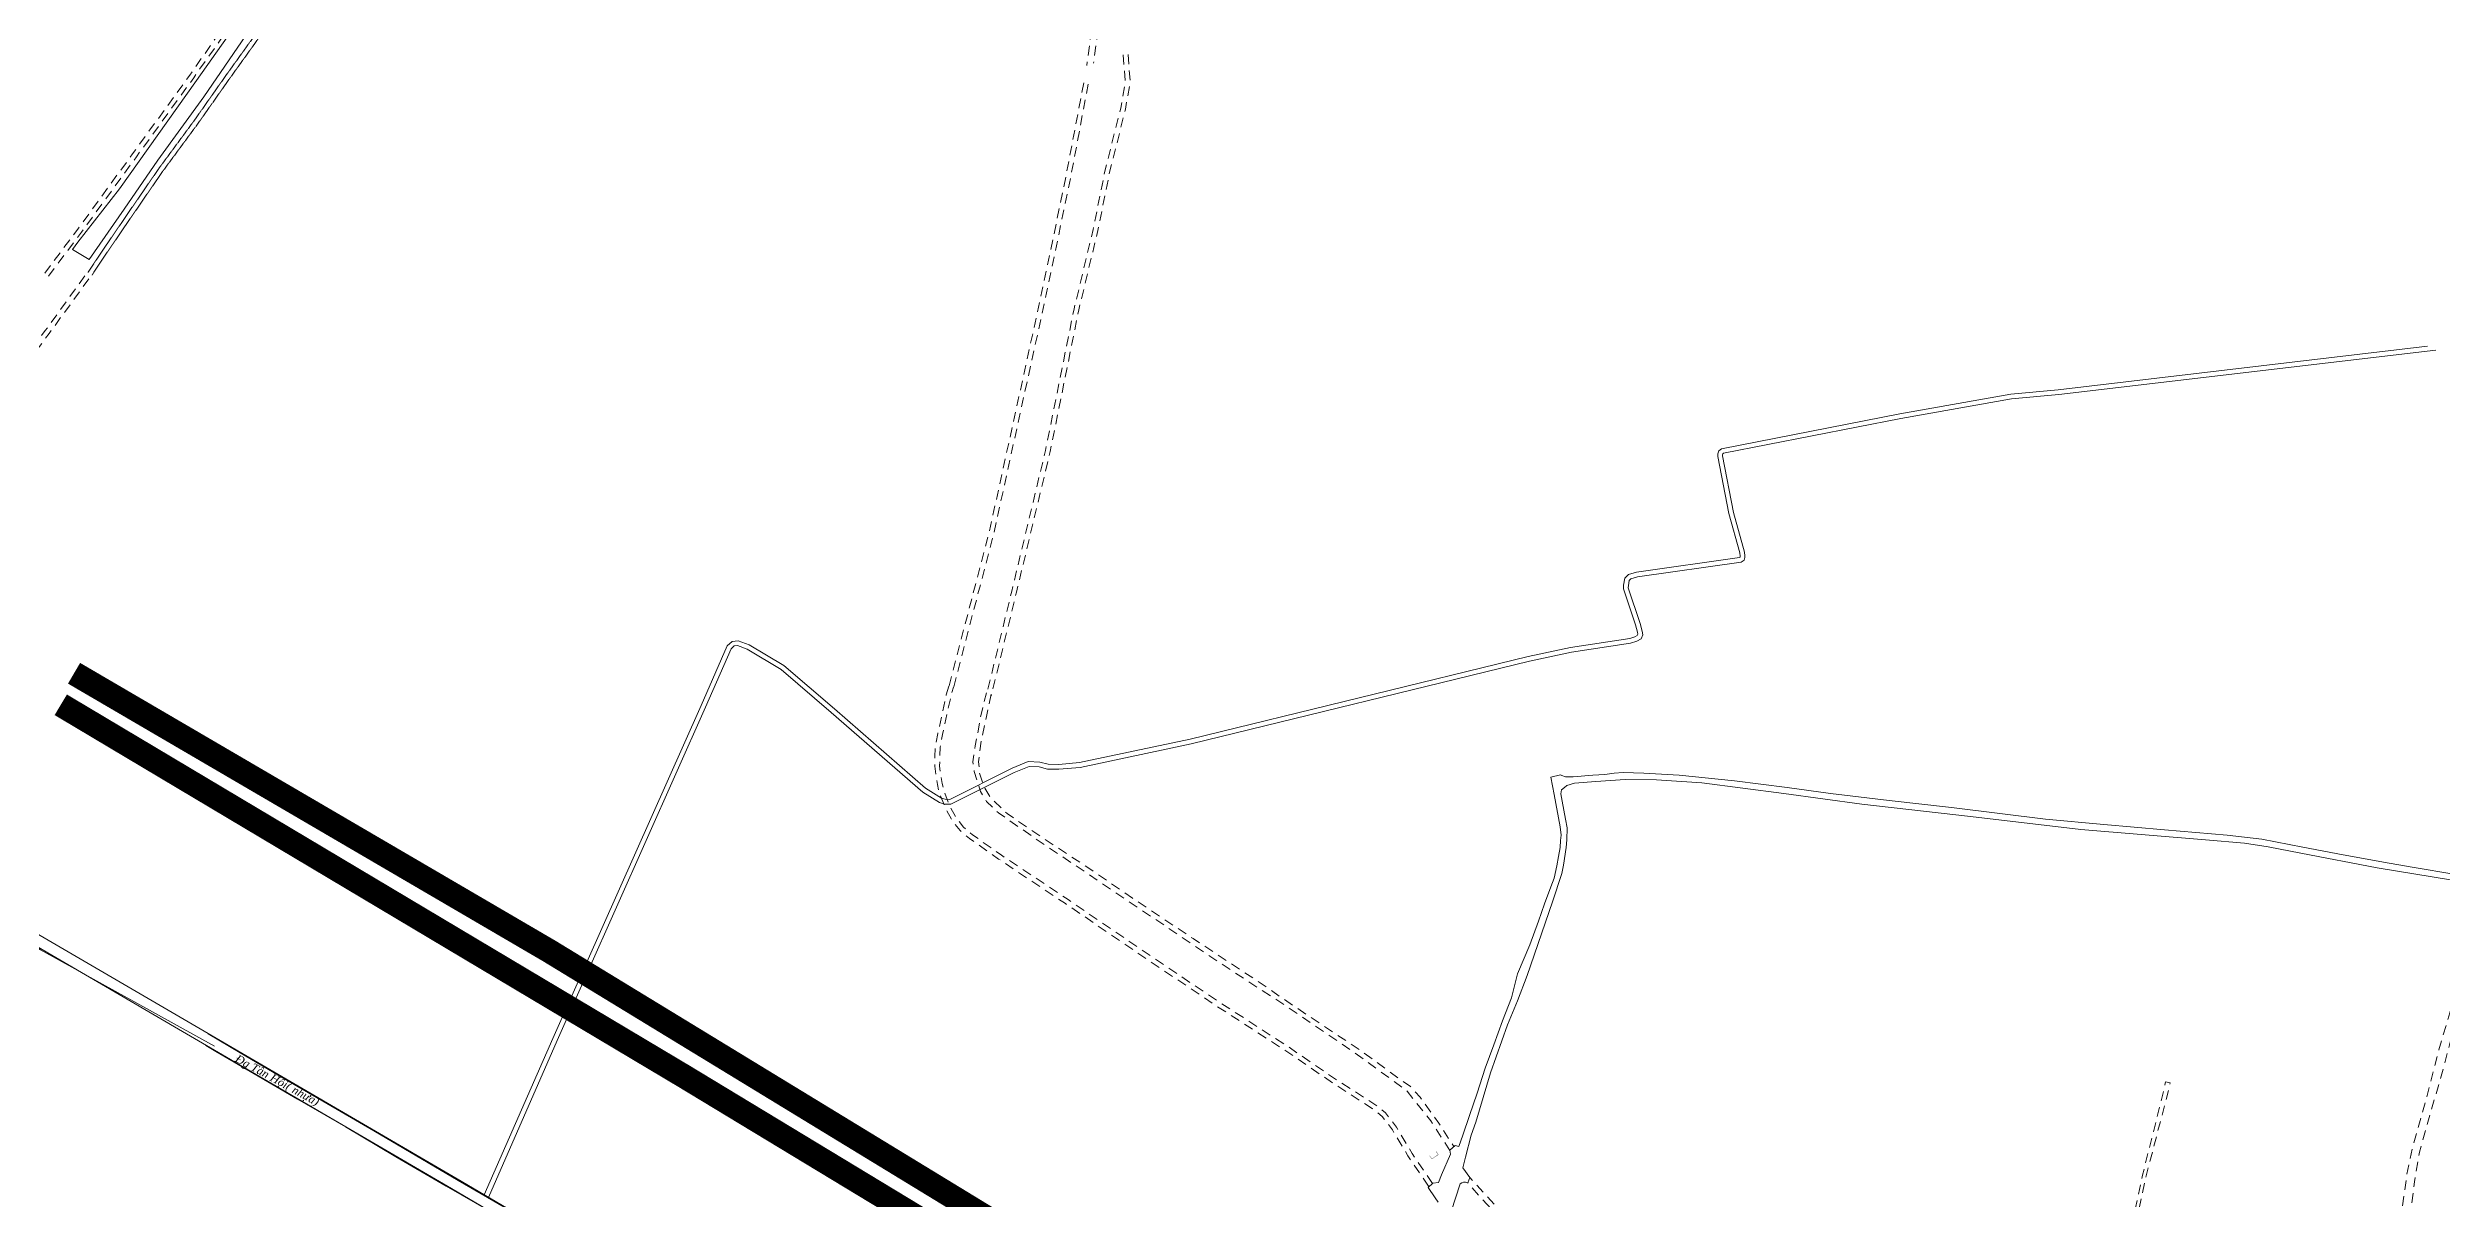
# Model space of a CAD drawing. Header units: metres. Extents: x 556238 to 587446, y 1177111 to 1219372.
# Drawn here: x 569715 to 571210, y 1208425 to 1209143 of the extents above; entities that cross this region are included whole.
import ezdxf

# ---------------------------------------------------------------- set-up
doc = ezdxf.new("R2010")
doc.units = ezdxf.units.M
doc.header["$MEASUREMENT"] = 0
for name, pattern in [('ACAD_ISO03W100', [30, 12, -18]), ('DASHED2', [0.375, 0.25, -0.125]), ('Xr_Nen GT$0$HIDDEN', [0.375, 0.25, -0.125]), ('Xr_Nen GT$0$MON', [10, 6, -4])]:
    doc.linetypes.add(name, pattern=pattern)
for name, color, linetype, lineweight in [('Pipe Existing_DTDH', 4, 'ACAD_ISO03W100', 40), ('Xr_Nen GT$0$CAU-CONG', 4, 'Continuous', 0), ('Xr_Nen GT$0$DUONG BT-NEN BT', 38, 'Continuous', 0), ('Xr_Nen GT$0$DUONG DAT', 250, 'Continuous', 0), ('Xr_Nen GT$0$DUONG NHUA', 38, 'Continuous', 0), ('Xr_Nen GT$0$DUONG_DA', 38, 'Xr_Nen GT$0$MON', 0), ('Xr_Nen GT$1$SONG_HO', 250, 'Continuous', 0)]:
    doc.layers.add(name, color=color, linetype=linetype, lineweight=lineweight)
doc.styles.add('Xr_Nen GT$0$ROMANC', font='romanc.shx')
doc.linetypes.add('Xr_Nen GT$0$TAL_N_T', pattern='A,2,[130,ltypeshp.shx,S=1,R=0,X=0,Y=1],4,[130,ltypeshp.shx,S=2,R=0,X=0,Y=2],2', length=8)

# ---------------------------------------------------------------- blocks, each defined once
blk = doc.blocks.new('DTDH_EXISTING_PIPE')
at = {"layer": 'Pipe Existing_DTDH', "color": 3, "linetype": 'DASHED2', "ltscale": 200, "const_width": 15, "elevation": 0.8, "flags": 128}
for points in [[(-7181, 8222.6), (-7739.7, 8563.3), (-8036.5, 8736.8)], [(-7483.3, 8380.8), (-7655.3, 8484.9), (-8044.8, 8717.1)]]:
    blk.add_lwpolyline(points, dxfattribs=at)

msp = doc.modelspace()

# ---------------------------------------------------------------- linework, layer by layer
at = {"layer": 'Xr_Nen GT$0$CAU-CONG', "const_width": 0.2, "flags": 128}
msp.add_lwpolyline([(570578.16948, 1208451.04802), (570579.6658, 1208449.05459), (570583.59372, 1208451.73332), (570582.34675, 1208453.66445)], dxfattribs=at)
at = {"layer": 'Xr_Nen GT$0$DUONG BT-NEN BT', "flags": 128}
for points in [[(571218.13127, 1208626.91692), (571193.31144, 1208631.167), (571177.75994, 1208633.95501), (571148.99479, 1208638.98485), (571123.86667, 1208643.9), (571098.22753, 1208648.93574), (571076.42474, 1208651.41796), (571037.27236, 1208654.68885), (570999.43145, 1208657.95954), (570962.93127, 1208661.35934), (570904.22238, 1208668.686), (570865.40439, 1208672.97123), (570828.80732, 1208677.38897), (570801.72623, 1208681.14725), (570768.62845, 1208685.26742), (570734.18682, 1208688.83269), (570712.03708, 1208690.08021), (570699.19093, 1208690.50479), (570693.64926, 1208690.14481), (570687.73285, 1208689.32829), (570680.2474, 1208688.9037), (570667.9763, 1208687.88926), (570663.13845, 1208687.82396), (570660.91585, 1208688.67313), (570660.09871, 1208689.16302), (570653.98586, 1208687.62804), (570656.10917, 1208676.80633), (570659.86869, 1208656.52302), (570660.35868, 1208651.31469), (570660.03178, 1208647.95055), (570659.77035, 1208643.70468), (570658.82153, 1208638.00676), (570657.64463, 1208632.22581), (570656.04152, 1208624.53237), (570653.88415, 1208619.07794), (570650.0879, 1208608.38244), (570646.35931, 1208597.71608), (570640.865, 1208582.84092), (570633.17877, 1208564.62826), (570629.35112, 1208549.77593), (570623.69468, 1208535.4174), (570618.3323, 1208520.44198), (570612.96773, 1208505.72146), (570608.02817, 1208490.21808), (570603.1553, 1208476.21894), (570598.9674, 1208463.88578), (570596.5138, 1208456.8466), (570594.16024, 1208457.53241), (570590.85882, 1208454.6256), (570591.31402, 1208452.10212), (570585.72065, 1208439.08747), (570583.88849, 1208434.24694), (570580.16207, 1208433.88765), (570577.41637, 1208431.27473), (570581.69705, 1208424.73485), (570583.52752, 1208421.99131)], [(570591.6605, 1208416.27697), (570597.33722, 1208433.56603), (570598.33485, 1208434.19565), (570599.43758, 1208434.51046), (570600.69784, 1208434.56295), (570601.5906, 1208434.40549), (570602.22049, 1208434.0383), (570603.37589, 1208437.39603), (570598.96401, 1208443.44652), (570600.64444, 1208450.21457), (570604.11305, 1208463.98164), (570607.11028, 1208472.08535), (570616.29235, 1208502.80164), (570626.96832, 1208532.80678), (570633.18916, 1208547.78461), (570639.15872, 1208563.68032), (570655.04293, 1208609.63937), (570660.75952, 1208627.46952), (570661.9357, 1208632.67344), (570663.53398, 1208643.61784), (570664.03798, 1208648.48592), (570664.28999, 1208656.03994), (570663.19789, 1208661.32769), (570661.09633, 1208672.68446), (570660.17216, 1208677.2168), (570660.67616, 1208679.65093), (570662.52427, 1208681.16168), (570663.95221, 1208682.33678), (570668.82436, 1208683.84752), (570682.1808, 1208684.85475), (570700.43379, 1208686.13392), (570720.09032, 1208685.88211), (570748.39906, 1208684.03563), (570799.5343, 1208677.38707), (570848.33942, 1208670.75634), (570916.17262, 1208663.02133), (570985.08851, 1208654.95138), (571063.08425, 1208648.55914), (571087.39959, 1208646.3724), (571102.09988, 1208644.10613), (571122.51242, 1208640.07741), (571170.17374, 1208630.92671), (571216.07682, 1208623.5012)]]:
    msp.add_lwpolyline(points, dxfattribs=at)
at = {"layer": 'Xr_Nen GT$0$DUONG DAT', "linetype": 'Xr_Nen GT$0$HIDDEN', "flags": 128}
for points in [[(570067.00622, 1209469.44927), (570047.26793, 1209436.81611), (570031.57118, 1209415.00065), (570011.13525, 1209386.81361), (569997.25613, 1209365.99416), (569967.00732, 1209322.06819), (569940.21267, 1209286.46602), (569915.88722, 1209252.11679), (569892.29868, 1209219.24522), (569868.33643, 1209185.26395), (569846.78163, 1209154.66145), (569825.80393, 1209125.45874), (569806.63103, 1209098.1784), (569784.22946, 1209067.7994), (569763.7048, 1209037.9659), (569744.24594, 1209009.43709), (569740.0897, 1209002.96764)], [(570069.57319, 1209467.89663), (570049.77297, 1209435.16108), (570034.00318, 1209413.24411), (570013.5987, 1209385.10046), (569999.73978, 1209364.3113), (569969.44231, 1209320.31466), (569942.6358, 1209284.69675), (569918.33006, 1209250.37535), (569894.74328, 1209217.50623), (569870.78817, 1209183.53508), (569849.22627, 1209152.92251), (569828.24947, 1209123.72106), (569809.06583, 1209096.42543), (569786.67316, 1209066.0585), (569766.17979, 1209036.27048), (569746.74761, 1209007.78079), (569742.61371, 1209001.34611)]]:
    msp.add_lwpolyline(points, dxfattribs=at)
at = {"layer": 'Xr_Nen GT$0$DUONG NHUA'}
msp.add_lwpolyline([(570132.74405, 1208333.21036), (569967.2164, 1208430.50971), (569801.69131, 1208527.24824), (569605.97796, 1208641.33796), (569612.55809, 1208645.60167), (569805.21954, 1208533.29214), (569970.7546, 1208436.54758), (570139.56875, 1208337.32351)], dxfattribs=at)
at = {"layer": 'Xr_Nen GT$0$DUONG NHUA', "flags": 128}
msp.add_lwpolyline([(569819.0431, 1208519.58697), (569710.35044, 1208579.76179), (569659.40836, 1208609.3378), (569614.53206, 1208635.44395, 0.2181016739), (569603.351, 1208639.306), (569519.35388, 1208585.94165), (569452.74917, 1208543.59779), (569358.439, 1208483.66), (569301.85821, 1208448.70057), (569252.01, 1208416.527)], format="xyb", dxfattribs=at)
for points in [[(569815.17964, 1208527.20131), (569835.08141, 1208515.33531), (569859.98966, 1208500.8606), (569918.69976, 1208466.66308), (569971.29628, 1208435.61144), (570000.0566, 1208418.87337)], [(569991.64456, 1208415.96226), (569963.86375, 1208431.95302), (569932.44326, 1208450.44143), (569900.92854, 1208469.04763), (569871.02177, 1208486.34442), (569841.30611, 1208503.6422), (569819.85077, 1208516.20903), (569813.71449, 1208519.98554)]]:
    msp.add_lwpolyline(points, dxfattribs=at)
at = {"layer": 'Xr_Nen GT$0$DUONG_DA', "flags": 128}
for points in [[(569713.02576, 1209002.55342), (569733.63647, 1209030.01187), (569767.90084, 1209077.03149), (569803.67126, 1209126.3531), (569835.9494, 1209172.38309), (569867.13103, 1209217.20987), (569902.09522, 1209266.81329), (569933.57209, 1209311.85871), (569970.33126, 1209361.66156), (570030.96797, 1209450.43729), (570049.32256, 1209476.17559)], [(569715.42505, 1209000.75247), (569736.0485, 1209028.2279), (569770.32738, 1209075.26742), (569806.11382, 1209124.61112), (569838.40893, 1209170.66531), (569869.58847, 1209215.48909), (569904.55081, 1209265.08989), (569936.00891, 1209310.10845), (569972.77758, 1209359.92417), (570033.42814, 1209448.72016), (570051.76511, 1209474.43376)], [(570401.19041, 1209319.32415), (570401.72099, 1209282.06085), (570400.49214, 1209263.80649), (570398.12215, 1209253.81497), (570390.0882, 1209230.05912), (570379.10561, 1209197.10992), (570372.45659, 1209173.7805), (570367.31467, 1209156.78942), (570364.09094, 1209132.38128)], [(570405.19001, 1209319.3811), (570405.7229, 1209281.95481), (570404.4608, 1209263.20646), (570401.9711, 1209252.71025), (570393.88019, 1209228.78595), (570382.92825, 1209195.92873), (570376.29451, 1209172.65295), (570371.23757, 1209155.94266), (570368.32582, 1209133.71814)], [(570386.8336, 1209138.88928), (570388.14367, 1209122.15762), (570385.24517, 1209105.61243), (570375.22241, 1209065.4795), (570368.07286, 1209029.91478), (570356.12772, 1208980.27725), (570338.28306, 1208891.78904), (570317.19978, 1208803.91245), (570301.56375, 1208739.44422)], [(570389.82444, 1209139.12346), (570391.16413, 1209122.01361), (570388.18171, 1209104.98935), (570378.14986, 1209064.82007), (570371.00285, 1209029.26797), (570359.0575, 1208979.62955), (570341.21304, 1208891.14235), (570320.11613, 1208803.20895), (570304.47922, 1208738.73711)], [(570278.04899, 1208744.78426), (570303.23875, 1208841.38517), (570332.70356, 1208975.71529), (570349.33683, 1209054.35291), (570362.61535, 1209123.98283)], [(570280.95192, 1208744.02729), (570306.1565, 1208840.68503), (570335.6363, 1208975.08349), (570352.2781, 1209053.76145), (570365.56225, 1209123.42085)], [(571138.17482, 1208178.39093), (571137.83487, 1208177.80969), (571137.52271, 1208177.63961), (571136.82758, 1208177.41285), (571135.99063, 1208177.41285), (571134.64291, 1208177.65374), (571126.69863, 1208179.87914), (571111.20052, 1208184.51744), (571095.39146, 1208189.00179), (571079.80637, 1208193.96993), (571064.60328, 1208197.83348), (571047.79852, 1208202.9138), (571031.60288, 1208208.74584), (571017.28119, 1208213.75644), (571009.45724, 1208216.11636), (571007.09836, 1208217.35366), (571002.30231, 1208222.20441), (570997.74619, 1208225.00083), (570984.12374, 1208231.66772), (570979.62222, 1208234.45422), (570978.37139, 1208236.06142), (570977.94566, 1208238.66954), (570978.22883, 1208243.78001), (570980.53287, 1208257.69352), (570981.40655, 1208266.0277), (570985.23976, 1208285.0625), (570996.62655, 1208321.48832), (571006.97103, 1208357.75289), (571014.64252, 1208387.68882), (571020.39753, 1208412.91122), (571025.16458, 1208435.41212), (571037.71717, 1208483.74892), (571040.97123, 1208496.55353), (571038.06702, 1208497.24996), (571035.51147, 1208486.28171), (571023.64966, 1208438.96116), (571019.17182, 1208418.43936), (571012.54603, 1208389.91131), (571004.29177, 1208356.33009), (570998.94484, 1208338.95448), (570992.60706, 1208315.94185), (570985.2888, 1208318.95953), (570953.98333, 1208329.57961), (570926.72247, 1208337.78158), (570901.45735, 1208344.57146), (570867.97372, 1208355.33137), (570841.25674, 1208362.06316), (570831.01398, 1208364.32923), (570830.31693, 1208360.73121), (570838.50644, 1208359.8607), (570867.48856, 1208352.43248), (570896.55693, 1208343.59669), (570923.91274, 1208335.8783), (570953.22007, 1208327.62265), (570980.53891, 1208318.43338), (570990.93533, 1208313.55859), (570986.05327, 1208297.8604), (570980.94216, 1208282.6557), (570978.32331, 1208268.63692), (570975.06973, 1208249.45549), (570973.90805, 1208240.34435), (570973.73336, 1208232.8935), (570973.50093, 1208230.68823), (570971.46823, 1208229.29548), (570969.20309, 1208228.71514), (570964.96324, 1208228.25089), (570954.68304, 1208228.54106), (570934.00617, 1208231.67483), (570918.12946, 1208232.20108), (570906.62959, 1208232.89741), (570902.54461, 1208216.78865), (570898.97718, 1208194.80729), (570896.74732, 1208185.00473), (570893.7745, 1208183.51953), (570889.01784, 1208184.85619), (570870.58581, 1208200.15404), (570781.20061, 1208278.19258), (570695.08735, 1208353.28917), (570633.05023, 1208405.07104), (570603.37589, 1208437.39603), (570602.22049, 1208434.0383), (570613.99943, 1208420.71915), (570625.90111, 1208408.40763), (570630.50821, 1208403.74589), (570651.5069, 1208386.71073), (570668.77387, 1208371.77738), (570689.19728, 1208354.09577), (570712.13251, 1208334.42144), (570745.62098, 1208305.8991), (570773.56705, 1208281.38955), (570798.9467, 1208259.80564), (570832.90848, 1208229.9855), (570862.90441, 1208203.42923), (570887.23738, 1208182.53153), (570894.83446, 1208176.91945), (570901.94952, 1208170.80095), (570912.44717, 1208162.06011), (570919.28244, 1208158.01346), (570931.17977, 1208153.75968), (570961.23562, 1208144.65395), (570995.3733, 1208133.68401), (571044.80106, 1208117.76305), (571083.36898, 1208105.04357), (571115.69479, 1208094.3664), (571137.35261, 1208084.37904), (571157.00624, 1208075.81299), (571187.64269, 1208063.02309), (571230.47341, 1208043.70725), (571273.06348, 1208024.10704), (571295.65297, 1208014.0076), (571313.16227, 1208006.47061), (571330.19148, 1207999.53629), (571338.53128, 1207995.86515), (571342.9637, 1207993.41769), (571344.79175, 1207997.32221), (571322.01163, 1208007.62047), (571280.59001, 1208024.50028), (571240.68765, 1208043.42609), (571207.52319, 1208058.0787), (571184.77714, 1208070.40203), (571135.46923, 1208091.05695), (571133.44498, 1208091.67545), (571128.87727, 1208093.72336), (571125.83196, 1208095.77127), (571125.305, 1208097.46812), (571125.42218, 1208099.34055), (571125.42218, 1208102.79273), (571128.46725, 1208116.83575), (571134.6777, 1208140.85591), (571140.77121, 1208167.68371), (571145.86855, 1208191.99894), (571150.96637, 1208209.94157), (571160.51303, 1208239.86277), (571164.73355, 1208261.02501), (571170.24066, 1208287.03198), (571176.10005, 1208313.21945), (571179.03059, 1208325.3081), (571181.31578, 1208333.99045), (571185.70953, 1208363.09022), (571187.70092, 1208391.79456), (571191.56675, 1208418.22251), (571193.56031, 1208434.70287), (571196.66553, 1208453.21662), (571203.87047, 1208478.87423), (571211.13654, 1208503.71512), (571218.98755, 1208534.2416), (571226.66557, 1208561.37019), (571235.80704, 1208597.74824), (571242.19363, 1208624.00561), (571247.35162, 1208649.90812), (571252.51008, 1208675.69413), (571257.48975, 1208704.75595), (571262.64604, 1208731.88273), (571265.81119, 1208741.79717), (571267.27513, 1208744.48872), (571269.03191, 1208746.8877), (571270.37891, 1208748.17499), (571273.71681, 1208749.69635), (571278.86996, 1208751.97834), (571281.6809, 1208753.32412), (571284.96033, 1208754.90387), (571287.59561, 1208757.47844), (571290.58849, 1208761.48762), (571291.58418, 1208765.64204), (571293.22378, 1208771.84438), (571295.15621, 1208786.35535), (571296.33142, 1208798.04156), (571297.09299, 1208808.41624), (571296.44884, 1208817.36862), (571294.34052, 1208824.64439), (571292.70092, 1208833.3042), (571291.64531, 1208842.7006), (571292.17227, 1208857.21168), (571294.69207, 1208883.62711), (571297.03742, 1208914.38257), (571300.43403, 1208943.2084), (571302.83712, 1208974.20104), (571305.47386, 1209005.37266), (571308.58005, 1209034.90794), (571310.27933, 1209050.44398)], [(571306.07766, 1209051.79436), (571304.07806, 1209027.07708), (571301.90329, 1209002.76855), (571299.16, 1208979.67059), (571296.12943, 1208948.07267), (571293.1583, 1208919.89829), (571290.81537, 1208890.22418), (571287.55744, 1208856.89497), (571286.86908, 1208836.081), (571288.06894, 1208825.52051), (571291.2696, 1208816.01103), (571292.18363, 1208810.70224), (571292.35493, 1208805.62172), (571291.72818, 1208796.12225), (571289.50002, 1208781.05207), (571288.29799, 1208773.13216), (571287.09813, 1208765.93953), (571284.58437, 1208761.94366), (571282.07062, 1208759.08954), (571277.67155, 1208757.03452), (571271.38716, 1208754.23739), (571265.03875, 1208750.04561), (571262.58225, 1208746.73476), (571260.86824, 1208743.25262), (571258.52241, 1208733.19045), (571254.40554, 1208715.01264), (571250.97341, 1208697.1213), (571246.51539, 1208669.57984), (571239.71419, 1208637.97041), (571237.0574, 1208624.23869), (571235.67706, 1208617.60306), (571229.99284, 1208593.43476), (571223.70459, 1208569.76657), (571215.69845, 1208540.44694), (571208.72788, 1208517.23859), (571200.72803, 1208485.52098), (571193.01208, 1208458.99768), (571188.78093, 1208439.32535), (571185.29371, 1208414.28875), (571182.37888, 1208392.91778), (571180.37856, 1208371.08085), (571178.32169, 1208347.24359), (571176.49002, 1208334.36275), (571174.20483, 1208325.40065), (571170.03142, 1208304.19595), (571164.7147, 1208281.62093), (571161.91246, 1208268.46104), (571159.22716, 1208259.0422), (571156.59646, 1208243.54503), (571151.6238, 1208226.05203), (571144.82187, 1208205.1367), (571138.17482, 1208178.39093), (571138.17482, 1208178.39093)], [(569738.16107, 1209000.81673), (569713.36954, 1208966.61662), (569676.56862, 1208917.34632), (569648.40445, 1208876.38227), (569601.19169, 1208809.49785), (569557.50484, 1208749.65505), (569531.09476, 1208710.27571), (569521.01821, 1208696.69154)], [(569740.59002, 1208999.05599), (569715.78592, 1208964.83853), (569679.00738, 1208915.59819), (569650.86603, 1208874.66736), (569603.62881, 1208807.74827), (569559.96311, 1208747.93444), (569533.54665, 1208708.54559), (569523.42768, 1208694.90423)], [(570577.55426, 1208432.00212), (570564.71866, 1208450.9292), (570555.06665, 1208467.2581), (570548.59822, 1208475.67952), (570542.3403, 1208480.64715), (570518.56394, 1208495.93774), (570487.46405, 1208517.24263), (570445.39831, 1208544.45881), (570403.69795, 1208572.47542), (570350.73544, 1208608.63288), (570308.99829, 1208636.43555), (570290.7398, 1208649.29789), (570284.90814, 1208654.25347), (570280.17798, 1208660.09164), (570276.13946, 1208667.51626), (570271.8446, 1208678.0842), (570270.85614, 1208683.08242), (570269.74771, 1208688.77703), (570269.14912, 1208694.4334), (570269.20255, 1208700.52885), (570269.4719, 1208706.66309), (570271.01301, 1208714.94416), (570276.29925, 1208738.97182), (570277.8711, 1208744.5845)], [(570580.03716, 1208433.68593), (570567.25383, 1208452.53592), (570557.55664, 1208468.94126), (570550.75254, 1208477.79969), (570544.08858, 1208483.08965), (570520.22337, 1208498.43738), (570489.12689, 1208519.73994), (570447.04976, 1208546.96348), (570405.38024, 1208574.95937), (570352.41284, 1208611.12017), (570310.69403, 1208638.91063), (570292.57875, 1208651.67207), (570287.06343, 1208656.35885), (570282.68199, 1208661.7666), (570278.85531, 1208668.80178), (570274.73192, 1208678.9478), (570273.80001, 1208683.66002), (570272.71734, 1208689.22232), (570272.15051, 1208694.57858), (570272.20197, 1208700.44988), (570272.45978, 1208706.32118), (570273.95343, 1208714.34726), (570279.21096, 1208738.24442), (570280.75995, 1208743.77547)], [(570590.90618, 1208454.28806), (570578.98251, 1208472.84788), (570564.21964, 1208491.48874), (570530.84957, 1208515.87429), (570489.78795, 1208543.78284), (570446.12849, 1208572.34785), (570395.0046, 1208606.74599), (570330.15895, 1208650.55446), (570308.86356, 1208665.28139), (570301.41555, 1208672.47833), (570297.64009, 1208678.74837), (570293.75203, 1208691.12379), (570292.93562, 1208697.13892), (570294.41526, 1208707.13009), (570297.78288, 1208725.92059), (570301.35394, 1208740.29574)], [(570304.31299, 1208739.37816), (570301.35394, 1208725.61479), (570298.39513, 1208711.90241), (570296.45352, 1208697.28777), (570297.16773, 1208689.59051), (570299.82138, 1208681.96087), (570303.69857, 1208675.02816), (570314.25929, 1208664.88404), (570333.45433, 1208651.75481), (570364.02772, 1208631.59269), (570392.71893, 1208611.93679), (570430.43685, 1208586.73131), (570469.33192, 1208561.11397), (570503.63921, 1208537.67836), (570535.0899, 1208516.84776), (570559.89837, 1208498.77352), (570566.3775, 1208494.33865), (570572.3618, 1208487.57431), (570584.04482, 1208471.3131), (570593.33488, 1208456.86162)]]:
    msp.add_lwpolyline(points, dxfattribs=at)
at = {"layer": 'Xr_Nen GT$1$SONG_HO', "linetype": 'Xr_Nen GT$0$TAL_N_T', "ltscale": 0.5, "flags": 128}
msp.add_lwpolyline([(570054.67922, 1209475.27639), (570028.19887, 1209435.32709), (569997.27013, 1209391.62709), (569980.90105, 1209368.51495), (569948.49458, 1209323.46134), (569927.03795, 1209292.82094), (569899.49085, 1209251.25426), (569867.9137, 1209207.62581), (569836.69276, 1209163.54774), (569807.88042, 1209122.91908), (569759.65544, 1209055.16912), (569733.71011, 1209021.87661), (569730.39746, 1209017.35289), (569740.78513, 1209011.09906), (569762.6835, 1209042.53758), (569783.6942, 1209073.14727), (569812.36051, 1209112.78315), (569841.31287, 1209155.02002), (569873.52416, 1209199.49965), (569905.36445, 1209243.32203), (569935.32255, 1209286.63479), (569965.00054, 1209327.21752), (569987.0197, 1209358.26479), (570009.1117, 1209389.60712), (570032.42497, 1209422.52277), (570063.10801, 1209471.45131)], dxfattribs=at)
at = {"layer": 'Xr_Nen GT$1$SONG_HO'}
for points in [[(571201.68166, 1208956.87971), (570970.97833, 1208929.74867), (570941.29321, 1208927.02402), (570872.03916, 1208914.72179), (570760.59163, 1208892.79351), (570758.92069, 1208891.46196), (570758.23261, 1208889.75505), (570758.22832, 1208888.02844), (570765.26716, 1208852.36094), (570772.0574, 1208827.70459), (570772.24752, 1208825.75855), (570772.24604, 1208825.15969), (570772.22685, 1208825.08175), (570771.94249, 1208824.9125), (570707.47989, 1208815.64767), (570702.4965, 1208814.23636), (570700.16426, 1208811.91467), (570699.40488, 1208807.66951), (570699.39914, 1208805.35804), (570706.92245, 1208782.80439), (570708.16078, 1208778.21934), (570708.31365, 1208776.97324), (570708.00268, 1208776.1512), (570706.38004, 1208775.34541), (570703.2621, 1208774.28439), (570666.30436, 1208768.64544), (570639.91117, 1208762.97325), (570428.68925, 1208711.41332), (570359.54419, 1208696.72731), (570346.54336, 1208695.62884), (570339.94787, 1208695.64521), (570334.83257, 1208697.0806), (570327.46702, 1208697.40482), (570317.37402, 1208693.2768), (570278.40523, 1208673.76192), (570275.57288, 1208673.76895), (570273.39418, 1208674.5012), (570263.36273, 1208680.66874), (570206.36853, 1208730.24225), (570174.87375, 1208757.30644), (570153.21304, 1208770.38233), (570146.18073, 1208772.84825), (570142.50665, 1208772.49045), (570139.31435, 1208769.66601), (570123.07464, 1208732.4916), (570030.45342, 1208524.37785), (569987.67914, 1208426.59877)], [(571201.68166, 1208956.87971), (570970.97833, 1208929.74867), (570941.29321, 1208927.02402), (570872.03916, 1208914.72179), (570760.59163, 1208892.79351), (570758.92069, 1208891.46196), (570758.23261, 1208889.75505), (570758.22832, 1208888.02844), (570765.26716, 1208852.36094), (570772.0574, 1208827.70459), (570772.24752, 1208825.75855), (570772.24604, 1208825.15969), (570772.22685, 1208825.08175), (570771.94249, 1208824.9125), (570707.47989, 1208815.64767), (570702.4965, 1208814.23636), (570700.16426, 1208811.91467), (570699.40488, 1208807.66951), (570699.39914, 1208805.35804), (570706.92245, 1208782.80439), (570708.16078, 1208778.21934), (570708.31365, 1208776.97324), (570708.00268, 1208776.1512), (570706.38004, 1208775.34541), (570703.2621, 1208774.28439), (570666.30436, 1208768.64544), (570639.91117, 1208762.97325), (570428.68925, 1208711.41332), (570359.54419, 1208696.72731), (570346.54336, 1208695.62884), (570339.94787, 1208695.64521), (570334.83257, 1208697.0806), (570327.46702, 1208697.40482), (570317.37402, 1208693.2768), (570278.40523, 1208673.76192), (570275.57288, 1208673.76895), (570273.39418, 1208674.5012), (570263.36273, 1208680.66874), (570206.36853, 1208730.24225), (570174.87375, 1208757.30644), (570153.21304, 1208770.38233), (570146.18073, 1208772.84825), (570142.50665, 1208772.49045), (570139.31435, 1208769.66601), (570123.07464, 1208732.4916), (570030.45342, 1208524.37785), (569987.67914, 1208426.59877)], [(571201.68166, 1208956.87971), (570970.97833, 1208929.74867), (570941.29321, 1208927.02402), (570872.03916, 1208914.72179), (570760.59163, 1208892.79351), (570758.92069, 1208891.46196), (570758.23261, 1208889.75505), (570758.22832, 1208888.02844), (570765.26716, 1208852.36094), (570772.0574, 1208827.70459), (570772.24752, 1208825.75855), (570772.24604, 1208825.15969), (570772.22685, 1208825.08175), (570771.94249, 1208824.9125), (570707.47989, 1208815.64767), (570702.4965, 1208814.23636), (570700.16426, 1208811.91467), (570699.40488, 1208807.66951), (570699.39914, 1208805.35804), (570706.92245, 1208782.80439), (570708.16078, 1208778.21934), (570708.31365, 1208776.97324), (570708.00268, 1208776.1512), (570706.38004, 1208775.34541), (570703.2621, 1208774.28439), (570666.30436, 1208768.64544), (570639.91117, 1208762.97325), (570428.68925, 1208711.41332), (570359.54419, 1208696.72731), (570346.54336, 1208695.62884), (570339.94787, 1208695.64521), (570334.83257, 1208697.0806), (570327.46702, 1208697.40482), (570317.37402, 1208693.2768), (570278.40523, 1208673.76192), (570275.57288, 1208673.76895), (570273.39418, 1208674.5012), (570263.36273, 1208680.66874), (570206.36853, 1208730.24225), (570174.87375, 1208757.30644), (570153.21304, 1208770.38233), (570146.18073, 1208772.84825), (570142.50665, 1208772.49045), (570139.31435, 1208769.66601), (570123.07464, 1208732.4916), (570030.45342, 1208524.37785), (569987.67914, 1208426.59877)], [(571201.68166, 1208956.87971), (570970.97833, 1208929.74867), (570941.29321, 1208927.02402), (570872.03916, 1208914.72179), (570760.59163, 1208892.79351), (570758.92069, 1208891.46196), (570758.23261, 1208889.75505), (570758.22832, 1208888.02844), (570765.26716, 1208852.36094), (570772.0574, 1208827.70459), (570772.24752, 1208825.75855), (570772.24604, 1208825.15969), (570772.22685, 1208825.08175), (570771.94249, 1208824.9125), (570707.47989, 1208815.64767), (570702.4965, 1208814.23636), (570700.16426, 1208811.91467), (570699.40488, 1208807.66951), (570699.39914, 1208805.35804), (570706.92245, 1208782.80439), (570708.16078, 1208778.21934), (570708.31365, 1208776.97324), (570708.00268, 1208776.1512), (570706.38004, 1208775.34541), (570703.2621, 1208774.28439), (570666.30436, 1208768.64544), (570639.91117, 1208762.97325), (570428.68925, 1208711.41332), (570359.54419, 1208696.72731), (570346.54336, 1208695.62884), (570339.94787, 1208695.64521), (570334.83257, 1208697.0806), (570327.46702, 1208697.40482), (570317.37402, 1208693.2768), (570278.40523, 1208673.76192), (570275.57288, 1208673.76895), (570273.39418, 1208674.5012), (570263.36273, 1208680.66874), (570206.36853, 1208730.24225), (570174.87375, 1208757.30644), (570153.21304, 1208770.38233), (570146.18073, 1208772.84825), (570142.50665, 1208772.49045), (570139.31435, 1208769.66601), (570123.07464, 1208732.4916), (570030.45342, 1208524.37785), (569987.67914, 1208426.59877)], [(571206.98584, 1208954.48366), (570971.29085, 1208926.76457), (570941.69373, 1208924.04969), (570872.59171, 1208911.77308), (570761.88838, 1208889.99092), (570761.40753, 1208889.6082), (570761.23048, 1208889.16973), (570761.22837, 1208888.31693), (570768.18821, 1208853.04953), (570775.0181, 1208828.25311), (570775.24721, 1208825.90107), (570775.24443, 1208824.78232), (570774.82945, 1208823.14172), (570772.9631, 1208822.02861), (570708.10445, 1208812.70678), (570704.06151, 1208811.56307), (570702.95001, 1208810.45608), (570702.40354, 1208807.40012), (570702.39967, 1208805.84248), (570709.79596, 1208783.67106), (570711.11156, 1208778.79589), (570711.38005, 1208776.60371), (570710.39278, 1208773.98975), (570707.71507, 1208772.65869), (570703.71464, 1208771.31993), (570666.84691, 1208765.69475), (570640.58176, 1208760.05024), (570429.35584, 1208708.48832), (570359.98471, 1208693.75488), (570346.66588, 1208692.6292), (570339.53052, 1208692.64692), (570334.35527, 1208694.09845), (570327.99339, 1208694.38018), (570318.61495, 1208690.54433), (570279.11162, 1208670.76083), (570275.07954, 1208670.77085), (570272.11368, 1208671.76699), (570261.58111, 1208678.2437), (570204.40733, 1208727.97362), (570173.10808, 1208754.86737), (570151.92855, 1208767.65413), (570145.81324, 1208769.79984), (570143.7652, 1208769.59997), (570141.79731, 1208767.85824), (570125.81902, 1208731.28106), (570033.19781, 1208523.16731), (569990.28376, 1208425.06765)], [(571206.98584, 1208954.48366), (570971.29085, 1208926.76457), (570941.69373, 1208924.04969), (570872.59171, 1208911.77308), (570761.88838, 1208889.99092), (570761.40753, 1208889.6082), (570761.23048, 1208889.16973), (570761.22837, 1208888.31693), (570768.18821, 1208853.04953), (570775.0181, 1208828.25311), (570775.24721, 1208825.90107), (570775.24443, 1208824.78232), (570774.82945, 1208823.14172), (570772.9631, 1208822.02861), (570708.10445, 1208812.70678), (570704.06151, 1208811.56307), (570702.95001, 1208810.45608), (570702.40354, 1208807.40012), (570702.39967, 1208805.84248), (570709.79596, 1208783.67106), (570711.11156, 1208778.79589), (570711.38005, 1208776.60371), (570710.39278, 1208773.98975), (570707.71507, 1208772.65869), (570703.71464, 1208771.31993), (570666.84691, 1208765.69475), (570640.58176, 1208760.05024), (570429.35584, 1208708.48832), (570359.98471, 1208693.75488), (570346.66588, 1208692.6292), (570339.53052, 1208692.64692), (570334.35527, 1208694.09845), (570327.99339, 1208694.38018), (570318.61495, 1208690.54433), (570279.11162, 1208670.76083), (570275.07954, 1208670.77085), (570272.11368, 1208671.76699), (570261.58111, 1208678.2437), (570204.40733, 1208727.97362), (570173.10808, 1208754.86737), (570151.92855, 1208767.65413), (570145.81324, 1208769.79984), (570143.7652, 1208769.59997), (570141.79731, 1208767.85824), (570125.81902, 1208731.28106), (570033.19781, 1208523.16731), (569990.28376, 1208425.06765)], [(571206.98584, 1208954.48366), (570971.29085, 1208926.76457), (570941.69373, 1208924.04969), (570872.59171, 1208911.77308), (570761.88838, 1208889.99092), (570761.40753, 1208889.6082), (570761.23048, 1208889.16973), (570761.22837, 1208888.31693), (570768.18821, 1208853.04953), (570775.0181, 1208828.25311), (570775.24721, 1208825.90107), (570775.24443, 1208824.78232), (570774.82945, 1208823.14172), (570772.9631, 1208822.02861), (570708.10445, 1208812.70678), (570704.06151, 1208811.56307), (570702.95001, 1208810.45608), (570702.40354, 1208807.40012), (570702.39967, 1208805.84248), (570709.79596, 1208783.67106), (570711.11156, 1208778.79589), (570711.38005, 1208776.60371), (570710.39278, 1208773.98975), (570707.71507, 1208772.65869), (570703.71464, 1208771.31993), (570666.84691, 1208765.69475), (570640.58176, 1208760.05024), (570429.35584, 1208708.48832), (570359.98471, 1208693.75488), (570346.66588, 1208692.6292), (570339.53052, 1208692.64692), (570334.35527, 1208694.09845), (570327.99339, 1208694.38018), (570318.61495, 1208690.54433), (570279.11162, 1208670.76083), (570275.07954, 1208670.77085), (570272.11368, 1208671.76699), (570261.58111, 1208678.2437), (570204.40733, 1208727.97362), (570173.10808, 1208754.86737), (570151.92855, 1208767.65413), (570145.81324, 1208769.79984), (570143.7652, 1208769.59997), (570141.79731, 1208767.85824), (570125.81902, 1208731.28106), (570033.19781, 1208523.16731), (569990.28376, 1208425.06765)], [(571206.98584, 1208954.48366), (570971.29085, 1208926.76457), (570941.69373, 1208924.04969), (570872.59171, 1208911.77308), (570761.88838, 1208889.99092), (570761.40753, 1208889.6082), (570761.23048, 1208889.16973), (570761.22837, 1208888.31693), (570768.18821, 1208853.04953), (570775.0181, 1208828.25311), (570775.24721, 1208825.90107), (570775.24443, 1208824.78232), (570774.82945, 1208823.14172), (570772.9631, 1208822.02861), (570708.10445, 1208812.70678), (570704.06151, 1208811.56307), (570702.95001, 1208810.45608), (570702.40354, 1208807.40012), (570702.39967, 1208805.84248), (570709.79596, 1208783.67106), (570711.11156, 1208778.79589), (570711.38005, 1208776.60371), (570710.39278, 1208773.98975), (570707.71507, 1208772.65869), (570703.71464, 1208771.31993), (570666.84691, 1208765.69475), (570640.58176, 1208760.05024), (570429.35584, 1208708.48832), (570359.98471, 1208693.75488), (570346.66588, 1208692.6292), (570339.53052, 1208692.64692), (570334.35527, 1208694.09845), (570327.99339, 1208694.38018), (570318.61495, 1208690.54433), (570279.11162, 1208670.76083), (570275.07954, 1208670.77085), (570272.11368, 1208671.76699), (570261.58111, 1208678.2437), (570204.40733, 1208727.97362), (570173.10808, 1208754.86737), (570151.92855, 1208767.65413), (570145.81324, 1208769.79984), (570143.7652, 1208769.59997), (570141.79731, 1208767.85824), (570125.81902, 1208731.28106), (570033.19781, 1208523.16731), (569990.28376, 1208425.06765)]]:
    msp.add_lwpolyline(points, dxfattribs=at)

# ---------------------------------------------------------------- block references
at = {"layer": 'Pipe Existing_DTDH', "linetype": 'ByBlock'}
msp.add_blockref('DTDH_EXISTING_PIPE', (577767.86613, 1200015.74782, -0.796), dxfattribs=at)

# ---------------------------------------------------------------- texts
at = {"layer": 'Xr_Nen GT$0$DUONG NHUA', "insert": (569833.96193, 1208514.56245), "char_height": 5, "width": 82.6404811, "attachment_point": 1, "rotation": 331.26125661, "style": 'Xr_Nen GT$0$ROMANC'}
msp.add_mtext('\\pt45;{\\fTimes New Roman|b0|i1|c0|p18;Đg Tân Hội( nhựa)}', dxfattribs=at)

doc.saveas('drawing.dxf')
